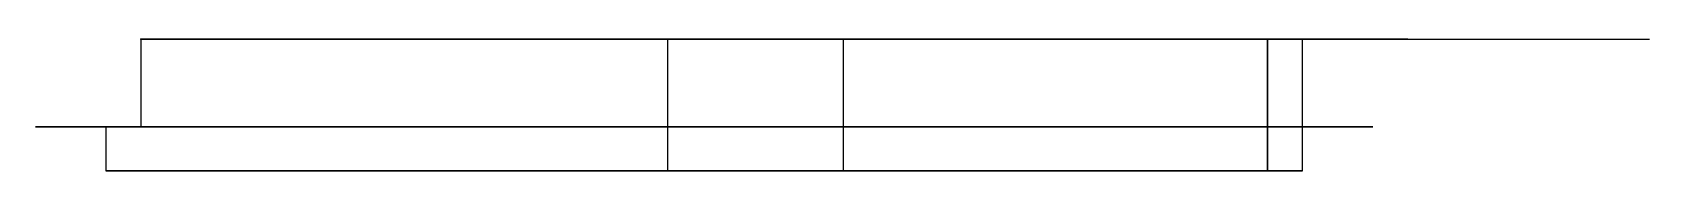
# Model space of a CAD drawing. Header units: centimetres. Extents: x -1.2 to 17.2, y 0 to 1.5.
import ezdxf

# ---------------------------------------------------------------- set-up
doc = ezdxf.new("R2010")
doc.units = ezdxf.units.CM
doc.header["$MEASUREMENT"] = 0
for name, color, linetype in [('plate_holder v4_Sketch1', 7, 'Continuous'), ('plate_holder v4_Sketch10', 7, 'Continuous'), ('plate_holder v4_Sketch11', 7, 'Continuous'), ('plate_holder v4_Sketch12', 7, 'Continuous'), ('plate_holder v4_Sketch13', 7, 'Continuous'), ('plate_holder v4_Sketch14', 7, 'Continuous'), ('plate_holder v4_Sketch15', 7, 'Continuous'), ('plate_holder v4_Sketch16', 7, 'Continuous'), ('plate_holder v4_Sketch17', 7, 'Continuous'), ('plate_holder v4_Sketch18', 7, 'Continuous'), ('plate_holder v4_Sketch19', 7, 'Continuous'), ('plate_holder v4_Sketch2', 7, 'Continuous'), ('plate_holder v4_Sketch20', 7, 'Continuous'), ('plate_holder v4_Sketch21', 7, 'Continuous'), ('plate_holder v4_Sketch22', 7, 'Continuous'), ('plate_holder v4_Sketch3', 7, 'Continuous'), ('plate_holder v4_Sketch4', 7, 'Continuous'), ('plate_holder v4_Sketch5', 7, 'Continuous'), ('plate_holder v4_Sketch6', 7, 'Continuous'), ('plate_holder v4_Sketch7', 7, 'Continuous'), ('plate_holder v4_Sketch8', 7, 'Continuous'), ('plate_holder v4_Sketch9', 7, 'Continuous')]:
    doc.layers.add(name, color=color, linetype=linetype)

msp = doc.modelspace()

# ---------------------------------------------------------------- linework, layer by layer
at = {"layer": 'plate_holder v4_Sketch1'}
for p, q in [((0, 0, -0.4), (-0.4, 0, -0.4)), ((-0.4, 0, -0.4), (-0.4, 0, 9)), ((-0.4, 0, 9), (13.225, 0, 9)), ((0, 0), (0, 0, 8.6)), ((0, 0, 8.6), (12.825, 0, 8.6)), ((12.825, 0), (0, 0)), ((0, 0), (0, 0, -0.4)), ((13.225, 0, -0.4), (0, 0, -0.4)), ((12.825, 0, 8.6), (12.825, 0)), ((13.225, 0, 9), (13.225, 0, -0.4))]:
    msp.add_line(p, q, dxfattribs=at)
msp.add_point((0, 0), dxfattribs=at)
at = {"layer": 'plate_holder v4_Sketch10'}
for p, q in [((12.825, 0.5, 8.6), (-0.4, 0.5, 8.6)), ((-0.4, 0.5, 7.8), (0, 0.5, 7.8)), ((0, 0.5, 0.8), (-0.4, 0.5, 0.8)), ((-0.4, 0.5), (13.225, 0.5)), ((13.225, 0.5, -0.4), (-0.4, 0.5, -0.4)), ((-0.4, 0.5, 1.2), (-0.4, 0.5, 7.4)), ((-0.4, 0.5, 9), (13.225, 0.5, 9)), ((0, 0.5, 7.8), (0, 0.5, 0.8)), ((0, 0.5, 9), (0, 0.5, -1.561)), ((12.825, 0.5, 7.8), (13.225, 0.5, 7.8)), ((13.225, 0.5, 8.6), (12.825, 0.5, 8.6)), ((13.225, 0.5, 0.8), (12.825, 0.5, 0.8)), ((12.825, 0.5, 0.8), (12.825, 0.5, 7.8)), ((13.225, 0.5, 7.4), (13.225, 0.5, 1.2))]:
    msp.add_line(p, q, dxfattribs=at)
at = {"layer": 'plate_holder v4_Sketch10', "extrusion": (0, 1, 0)}
for centre, radius, start, end in [((0.4, 8.2, 0.5), 0.8, 270, 90), ((0.4, 0.4, 0.5), 0.8, 270, 90), ((0.4, 8.2, 0.5), 0.4, 270, 90), ((0.4, 0.4, 0.5), 0.4, 270, 90), ((-13.225, 8.2, 0.5), 0.4, 90, 270), ((-13.225, 0.4, 0.5), 0.4, 90, 270), ((-13.225, 0.4, 0.5), 0.8, 90, 270), ((-13.225, 8.2, 0.5), 0.8, 90, 270)]:
    msp.add_arc(centre, radius, start, end, dxfattribs=at)
at = {"layer": 'plate_holder v4_Sketch10'}
msp.add_point((0, 0.5), dxfattribs=at)
at = {"layer": 'plate_holder v4_Sketch11'}
for p, q in [((13.225, 1.5, -0.4), (0, 1.5, -0.4)), ((0, 1.5, -0.4), (0, 1.5)), ((0, 1.5), (13.225, 1.5)), ((12.825, 1.5, 8.6), (0, 1.5, 8.6)), ((0, 1.5, 8.6), (0, 1.5, 9)), ((0, 1.5, 9), (13.225, 1.5, 9)), ((13.225, 1.5, 0.8), (12.825, 1.5, 0.8)), ((12.825, 1.5, 0.8), (12.825, 1.5, 7.8)), ((12.825, 1.5, 7.8), (13.225, 1.5, 7.8)), ((13.225, 1.5, 8.6), (12.825, 1.5, 8.6)), ((13.225, 1.5, 7.4), (13.225, 1.5, 1.2)), ((14.025, 1.5, 4.3), (14.025, 1.5, 8.2)), ((14.025, 1.5, 4.3), (14.025, 1.5, -0.735))]:
    msp.add_line(p, q, dxfattribs=at)
at = {"layer": 'plate_holder v4_Sketch11', "extrusion": (0, 1, 0)}
for centre, radius in [((-13.225, 8.2, 1.5), 0.8), ((-13.225, 0.4, 1.5), 0.8), ((-13.225, 0.4, 1.5), 0.4), ((-13.225, 8.2, 1.5), 0.4)]:
    msp.add_arc(centre, radius, 90, 270, dxfattribs=at)
at = {"layer": 'plate_holder v4_Sketch11'}
msp.add_point((0, 1.5), dxfattribs=at)
at = {"layer": 'plate_holder v4_Sketch12'}
for p, q in [((12.825, 0, 7.8), (12.825, 1.5, 7.8)), ((12.825, 1.5, 7.8), (12.825, 1.5, 0.8)), ((12.825, 1.5, 0.8), (12.825, 0, 0.8)), ((12.825, 1.5, 4.3), (12.825, 1.5, 3.3)), ((12.825, 1.5, 4.3), (12.825, 1.5, 5.3)), ((12.825, 1.5, 3.3), (12.825, 0, 3.3)), ((12.825, 1.5, 5.3), (12.825, 0, 5.3)), ((12.825, 0, 0.8), (12.825, 0, 7.8))]:
    msp.add_line(p, q, dxfattribs=at)
for p in [(12.825, 1.5, 4.3), (12.825, 0)]:
    msp.add_point(p, dxfattribs=at)
at = {"layer": 'plate_holder v4_Sketch13'}
for p, q in [((12.825, 1.5, 8.6), (0, 1.5, 8.6)), ((0, 1.5, 8.6), (0, 1.5, 9)), ((0, 1.5, 9), (13.225, 1.5, 9)), ((13.225, 1.5, -0.4), (0, 1.5, -0.4)), ((0, 1.5, -0.4), (0, 1.5)), ((0, 1.5), (13.225, 1.5)), ((7, 1.5, -1.6), (5.5, 1.5, -1.6)), ((5.5, 1.5, -1.6), (5.5, 1.5)), ((7, 1.5, -1.6), (8.5, 1.5, -1.6)), ((8.5, 1.5, -1.6), (8.5, 1.5)), ((13.025, 1.5, 5.3), (12.825, 1.5, 5.3)), ((12.825, 1.5, 5.3), (12.825, 1.5, 7.8)), ((12.825, 1.5, 7.8), (13.225, 1.5, 7.8)), ((13.225, 1.5, 8.6), (12.825, 1.5, 8.6)), ((13.225, 1.5, 0.8), (12.825, 1.5, 0.8)), ((12.825, 1.5, 0.8), (12.825, 1.5, 3.3)), ((12.825, 1.5, 3.3), (13.025, 1.5, 3.3)), ((13.025, 1.5, 3.3), (13.025, 1.5, 5.3)), ((14.025, 1.5, 8.2), (14.025, 1.5, 4.3)), ((14.025, 1.5, 4.3), (14.025, 1.5, 0.4))]:
    msp.add_line(p, q, dxfattribs=at)
at = {"layer": 'plate_holder v4_Sketch13', "extrusion": (0, 1, 0)}
for centre, radius, start, end in [((-13.225, 8.2, 1.5), 0.4, 90, 270), ((-13.225, 8.2, 1.5), 0.8, 90, 180), ((-13.225, 0.4, 1.5), 0.8, 180.0006, 270), ((-13.225, 0.4, 1.5), 0.4, 90, 270)]:
    msp.add_arc(centre, radius, start, end, dxfattribs=at)
at = {"layer": 'plate_holder v4_Sketch13'}
msp.add_point((0, 1.5), dxfattribs=at)
at = {"layer": 'plate_holder v4_Sketch14'}
for p, q in [((13.225, 1.5), (0, 1.5)), ((0, 1.5), (0, 0.5)), ((7, 1.5), (6, 1.5)), ((6, 0), (6, 1.5)), ((8, 1.5), (7, 1.5)), ((8, 0), (8, 1.5)), ((13.225, 0), (13.225, 1.5)), ((0, 0.5), (-0.4, 0.5)), ((-0.4, 0.5), (-0.4, 0)), ((-0.4, 0), (13.225, 0)), ((6, 0), (8, 0))]:
    msp.add_line(p, q, dxfattribs=at)
msp.add_point((0, 0), dxfattribs=at)
at = {"layer": 'plate_holder v4_Sketch15'}
for p, q in [((12.825, 1.5, 8.6), (0, 1.5, 8.6)), ((0, 1.5, 8.6), (0, 1.5, 9)), ((0, 1.5, 9), (13.225, 1.5, 9)), ((5.5, 1.5, -0.4), (0, 1.5, -0.4)), ((0, 1.5, -0.4), (0, 1.5)), ((0, 1.5), (6, 1.5)), ((0, 1.5, 8.6), (1, 1.5, 8.6)), ((1, 1.5, 8.6), (1, 1.5, 9)), ((8.5, 1.5, -1.6), (5.5, 1.5, -1.6)), ((5.5, 1.5, -1.6), (5.5, 1.5, -0.4)), ((6, 1.5), (6, 1.5, -0.2)), ((6, 1.5, -0.2), (8, 1.5, -0.2)), ((8, 1.5, -0.2), (8, 1.5)), ((8, 1.5), (13.225, 1.5)), ((13.225, 1.5, -0.4), (8.5, 1.5, -0.4)), ((8.5, 1.5, -0.4), (8.5, 1.5, -1.6)), ((13.225, 1.5, 0.8), (12.825, 1.5, 0.8)), ((12.825, 1.5, 0.8), (12.825, 1.5, 3.3)), ((12.825, 1.5, 3.3), (13.025, 1.5, 3.3)), ((13.025, 1.5, 5.3), (12.825, 1.5, 5.3)), ((12.825, 1.5, 5.3), (12.825, 1.5, 7.8)), ((12.825, 1.5, 7.8), (13.225, 1.5, 7.8)), ((13.225, 1.5, 8.6), (12.825, 1.5, 8.6)), ((13.025, 1.5, 3.3), (13.025, 1.5, 5.3)), ((14.025, 1.5, 8.2), (14.025, 1.5, 4.3)), ((14.025, 1.5, 4.3), (14.025, 1.5, 0.4))]:
    msp.add_line(p, q, dxfattribs=at)
at = {"layer": 'plate_holder v4_Sketch15', "extrusion": (0, 1, 0)}
for centre, radius, start, end in [((-13.225, 0.4, 1.5), 0.4, 90, 270), ((-13.225, 8.2, 1.5), 0.4, 90, 270), ((-13.225, 8.2, 1.5), 0.8, 90, 180), ((-13.225, 0.4, 1.5), 0.8, 180.0006, 270)]:
    msp.add_arc(centre, radius, start, end, dxfattribs=at)
at = {"layer": 'plate_holder v4_Sketch15'}
msp.add_point((0, 1.5), dxfattribs=at)
at = {"layer": 'plate_holder v4_Sketch16'}
for p, q in [((0, 0.5, -0.4), (-0.4, 0.5, -0.4)), ((-0.4, 0.5, 1.2), (-0.4, 0.5, 7.4)), ((-0.4, 0.5, 9), (1, 0.5, 9)), ((1, 0.5, 8.6), (-0.4, 0.5, 8.6)), ((-0.4, 0.5, 7.8), (0, 0.5, 7.8)), ((0, 0.5, 0.8), (-0.4, 0.5, 0.8)), ((-0.4, 0.5), (0, 0.5)), ((-0.4, 0.5, 7.4), (0, 0.5, 7.4)), ((-0.4, 0.5, 1.2), (0, 0.5, 1.2)), ((0, 0.5), (0, 0.5, -0.4)), ((0, 0.5, 7.8), (0, 0.5, 0.8)), ((1, 0.5, 9), (1, 0.5, 8.6))]:
    msp.add_line(p, q, dxfattribs=at)
at = {"layer": 'plate_holder v4_Sketch16', "extrusion": (0, 1, 0)}
for centre, radius in [((0.4, 8.2, 0.5), 0.8), ((0.4, 0.4, 0.5), 0.8), ((0.4, 8.2, 0.5), 0.4), ((0.4, 0.4, 0.5), 0.4)]:
    msp.add_arc(centre, radius, 270, 90, dxfattribs=at)
at = {"layer": 'plate_holder v4_Sketch16'}
msp.add_point((0, 0.5), dxfattribs=at)
at = {"layer": 'plate_holder v4_Sketch17'}
for p, q in [((5.5, 1.5, -0.4), (0, 1.5, -0.4)), ((0, 1.5, -0.4), (0, 1.5)), ((0, 1.5), (6, 1.5)), ((0, 1.5, -0.4), (1, 1.5, -0.4)), ((1, 1.5, 8.6), (1, 1.5, 9)), ((1, 1.5, 9), (13.225, 1.5, 9)), ((12.825, 1.5, 8.6), (1, 1.5, 8.6)), ((1, 1.5, -0.4), (1, 1.5)), ((8.5, 1.5, -1.6), (5.5, 1.5, -1.6)), ((5.5, 1.5, -1.6), (5.5, 1.5, -0.4)), ((6, 1.5), (6, 1.5, -0.2)), ((6, 1.5, -0.2), (8, 1.5, -0.2)), ((8, 1.5, -0.2), (8, 1.5)), ((8, 1.5), (13.225, 1.5)), ((13.225, 1.5, -0.4), (8.5, 1.5, -0.4)), ((8.5, 1.5, -0.4), (8.5, 1.5, -1.6)), ((13.225, 1.5, 0.8), (12.825, 1.5, 0.8)), ((12.825, 1.5, 0.8), (12.825, 1.5, 3.3)), ((12.825, 1.5, 3.3), (13.025, 1.5, 3.3)), ((13.025, 1.5, 5.3), (12.825, 1.5, 5.3)), ((12.825, 1.5, 5.3), (12.825, 1.5, 7.8)), ((12.825, 1.5, 7.8), (13.225, 1.5, 7.8)), ((13.225, 1.5, 8.6), (12.825, 1.5, 8.6)), ((13.025, 1.5, 3.3), (13.025, 1.5, 5.3)), ((14.025, 1.5, 8.2), (14.025, 1.5, 4.3)), ((14.025, 1.5, 4.3), (14.025, 1.5, 0.4))]:
    msp.add_line(p, q, dxfattribs=at)
at = {"layer": 'plate_holder v4_Sketch17', "extrusion": (0, 1, 0)}
for centre, radius, start, end in [((-13.225, 8.2, 1.5), 0.8, 90, 180), ((-13.225, 0.4, 1.5), 0.8, 180.0006, 270), ((-13.225, 0.4, 1.5), 0.4, 90, 270), ((-13.225, 8.2, 1.5), 0.4, 90, 270)]:
    msp.add_arc(centre, radius, start, end, dxfattribs=at)
at = {"layer": 'plate_holder v4_Sketch17'}
msp.add_point((0, 1.5), dxfattribs=at)
at = {"layer": 'plate_holder v4_Sketch18'}
for p, q in [((12.825, 1.5, 8.6), (2, 1.5, 8.6)), ((2, 1.5, 8.6), (2, 1.5, 9)), ((2, 1.5, 9), (13.225, 1.5, 9)), ((5.5, 1.5, -0.4), (2, 1.5, -0.4)), ((2, 1.5, -0.4), (2, 1.5)), ((2, 1.5), (6, 1.5)), ((8.5, 1.5, -1.6), (5.5, 1.5, -1.6)), ((5.5, 1.5, -1.6), (5.5, 1.5, -0.4)), ((6, 1.5), (6, 1.5, -0.3)), ((6, 1.5, -0.3), (8, 1.5, -0.3)), ((7, 1.5, -0.3), (7, 1.5, -1)), ((7, 1.5, -1), (7.7, 1.5, -1)), ((8, 1.5, -0.3), (8, 1.5)), ((8, 1.5), (13.225, 1.5)), ((13.225, 1.5, -0.4), (8.5, 1.5, -0.4)), ((8.5, 1.5, -0.4), (8.5, 1.5, -1.6)), ((12.825, 1.5, 3.3), (13.125, 1.5, 3.3)), ((13.125, 1.5, 5.3), (12.825, 1.5, 5.3)), ((12.825, 1.5, 5.3), (12.825, 1.5, 7.8)), ((12.825, 1.5, 7.8), (13.225, 1.5, 7.8)), ((13.225, 1.5, 8.6), (12.825, 1.5, 8.6)), ((13.225, 1.5, 0.8), (12.825, 1.5, 0.8)), ((12.825, 1.5, 0.8), (12.825, 1.5, 3.3)), ((13.125, 1.5, 3.3), (13.125, 1.5, 5.3)), ((14.025, 1.5, 8.2), (14.025, 1.5, 4.3)), ((14.025, 1.5, 4.3), (14.025, 1.5, 0.4))]:
    msp.add_line(p, q, dxfattribs=at)
at = {"layer": 'plate_holder v4_Sketch18', "extrusion": (0, 1, 0)}
for centre, radius, start, end in [((-13.225, 8.2, 1.5), 0.4, 90, 270), ((-13.225, 8.2, 1.5), 0.8, 90, 180), ((-13.225, 0.4, 1.5), 0.8, 180.0006, 270), ((-13.225, 0.4, 1.5), 0.4, 90, 270)]:
    msp.add_arc(centre, radius, start, end, dxfattribs=at)
at = {"layer": 'plate_holder v4_Sketch18'}
msp.add_point((0, 1.5), dxfattribs=at)
at = {"layer": 'plate_holder v4_Sketch19'}
for p, q in [((12.825, 1.5, 8.6), (2, 1.5, 8.6)), ((2, 1.5, 8.6), (2, 1.5, 9)), ((2, 1.5, 9), (13.225, 1.5, 9)), ((5.5, 1.5, -0.4), (2, 1.5, -0.4)), ((2, 1.5, -0.4), (2, 1.5)), ((2, 1.5), (6, 1.5)), ((8.5, 1.5, -1.6), (5.5, 1.5, -1.6)), ((5.5, 1.5, -1.6), (5.5, 1.5, -0.4)), ((6, 1.5), (6, 1.5, -0.3)), ((6, 1.5, -0.3), (8, 1.5, -0.3)), ((7, 1.5, -1), (6.3, 1.5, -1)), ((8, 1.5, -0.3), (8, 1.5)), ((8, 1.5), (13.225, 1.5)), ((13.225, 1.5, -0.4), (8.5, 1.5, -0.4)), ((8.5, 1.5, -0.4), (8.5, 1.5, -1.6)), ((12.825, 1.5, 3.3), (13.125, 1.5, 3.3)), ((13.125, 1.5, 5.3), (12.825, 1.5, 5.3)), ((12.825, 1.5, 5.3), (12.825, 1.5, 7.8)), ((12.825, 1.5, 7.8), (13.225, 1.5, 7.8)), ((13.225, 1.5, 8.6), (12.825, 1.5, 8.6)), ((13.225, 1.5, 0.8), (12.825, 1.5, 0.8)), ((12.825, 1.5, 0.8), (12.825, 1.5, 3.3)), ((13.125, 1.5, 3.3), (13.125, 1.5, 5.3)), ((14.025, 1.5, 8.2), (14.025, 1.5, 4.3)), ((14.025, 1.5, 4.3), (14.025, 1.5, 0.4))]:
    msp.add_line(p, q, dxfattribs=at)
at = {"layer": 'plate_holder v4_Sketch19', "extrusion": (0, 1, 0)}
msp.add_circle((-7.7, -1, 1.5), 0.175, dxfattribs=at)
for centre, radius, start, end in [((-13.225, 8.2, 1.5), 0.4, 90, 270), ((-13.225, 8.2, 1.5), 0.8, 90, 180), ((-13.225, 0.4, 1.5), 0.8, 180.0006, 270), ((-13.225, 0.4, 1.5), 0.4, 90, 270)]:
    msp.add_arc(centre, radius, start, end, dxfattribs=at)
at = {"layer": 'plate_holder v4_Sketch19'}
msp.add_point((0, 1.5), dxfattribs=at)
at = {"layer": 'plate_holder v4_Sketch2'}
for p, q in [((-0.4, 0.5, 8.2), (-0.8, 0.5, 8.2)), ((13.225, 0.5, -0.4), (-0.4, 0.5, -0.4)), ((-0.4, 0.5, -0.4), (-0.4, 0.5, 9)), ((-0.4, 0.5, 9), (13.225, 0.5, 9)), ((-0.4, 0.5, 9), (-0.4, 0.5, 8.6)), ((-0.4, 0.5, 7.4), (-0.4, 0.5, 7.8)), ((0, 0.5), (12.825, 0.5)), ((12.825, 0.5, 8.6), (0, 0.5, 8.6)), ((0, 0.5, 8.6), (0, 0.5)), ((12.825, 0.5), (12.825, 0.5, 8.6)), ((13.225, 0.5, 9), (13.225, 0.5, -0.4))]:
    msp.add_line(p, q, dxfattribs=at)
at = {"layer": 'plate_holder v4_Sketch2', "extrusion": (0, 1, 0)}
for radius in [0.8, 0.4]:
    msp.add_arc((0.4, 8.2, 0.5), radius, 270, 90, dxfattribs=at)
at = {"layer": 'plate_holder v4_Sketch2'}
msp.add_point((0, 0.5), dxfattribs=at)
at = {"layer": 'plate_holder v4_Sketch20'}
for p, q in [((12.825, 1.5, 8.6), (2, 1.5, 8.6)), ((2, 1.5, 8.6), (2, 1.5, 9)), ((2, 1.5, 9), (13.225, 1.5, 9)), ((5.5, 1.5, -0.4), (2, 1.5, -0.4)), ((2, 1.5, -0.4), (2, 1.5)), ((2, 1.5), (6, 1.5)), ((8.5, 1.5, -1.6), (5.5, 1.5, -1.6)), ((5.5, 1.5, -1.6), (5.5, 1.5, -0.4)), ((6, 1.5), (6, 1.5, -0.3)), ((6, 1.5, -0.3), (8, 1.5, -0.3)), ((8, 1.5, -0.3), (8, 1.5)), ((8, 1.5), (13.225, 1.5)), ((13.225, 1.5, -0.4), (8.5, 1.5, -0.4)), ((8.5, 1.5, -0.4), (8.5, 1.5, -1.6)), ((12.825, 1.5, 3.3), (13.125, 1.5, 3.3)), ((13.125, 1.5, 5.3), (12.825, 1.5, 5.3)), ((12.825, 1.5, 5.3), (12.825, 1.5, 7.8)), ((12.825, 1.5, 7.8), (13.225, 1.5, 7.8)), ((13.225, 1.5, 8.6), (12.825, 1.5, 8.6)), ((13.225, 1.5, 0.8), (12.825, 1.5, 0.8)), ((12.825, 1.5, 0.8), (12.825, 1.5, 3.3)), ((13.125, 1.5, 3.3), (13.125, 1.5, 5.3)), ((13.225, 1.5, -0.4), (16.5, 1.5, -0.4)), ((13.225, 1.5, 9), (17.177, 1.5, 9)), ((14.025, 1.5, 8.2), (14.025, 1.5, 4.3)), ((14.025, 1.5, 4.3), (14.025, 1.5, 0.4)), ((14.425, 1.5, 4.3), (14.425, 1.5, -1.419)), ((14.425, 1.5, -1.419), (14.425, 1.5, 4.3)), ((14.425, 1.5, 4.3), (14.425, 1.5, 9.095))]:
    msp.add_line(p, q, dxfattribs=at)
at = {"layer": 'plate_holder v4_Sketch20', "extrusion": (0, 1, 0)}
for centre in [(-6.3, -1, 1.5), (-7.7, -1, 1.5)]:
    msp.add_circle(centre, 0.175, dxfattribs=at)
for centre, radius, start, end in [((-13.225, 8.2, 1.5), 0.4, 90, 270), ((-13.225, 8.2, 1.5), 0.8, 90, 180), ((-13.225, 0.4, 1.5), 0.8, 180.0006, 270), ((-13.225, 0.4, 1.5), 0.4, 90, 270)]:
    msp.add_arc(centre, radius, start, end, dxfattribs=at)
at = {"layer": 'plate_holder v4_Sketch20'}
msp.add_point((0, 1.5), dxfattribs=at)
at = {"layer": 'plate_holder v4_Sketch21'}
for p, q in [((12.825, 1.5, 8.6), (2, 1.5, 8.6)), ((2, 1.5, 8.6), (2, 1.5, 9)), ((2, 1.5, 9), (14.425, 1.5, 9)), ((5.5, 1.5, -0.4), (2, 1.5, -0.4)), ((2, 1.5, -0.4), (2, 1.5)), ((2, 1.5), (6, 1.5)), ((8.5, 1.5, -1.6), (5.5, 1.5, -1.6)), ((5.5, 1.5, -1.6), (5.5, 1.5, -0.4)), ((6, 1.5), (6, 1.5, -0.3)), ((6, 1.5, -0.3), (8, 1.5, -0.3)), ((8, 1.5, -0.3), (8, 1.5)), ((8, 1.5), (13.225, 1.5)), ((14.425, 1.5, -0.4), (8.5, 1.5, -0.4)), ((8.5, 1.5, -0.4), (8.5, 1.5, -1.6)), ((12.825, 1.5, 3.3), (13.125, 1.5, 3.3)), ((13.125, 1.5, 5.3), (12.825, 1.5, 5.3)), ((12.825, 1.5, 5.3), (12.825, 1.5, 7.8)), ((12.825, 1.5, 7.8), (13.225, 1.5, 7.8)), ((13.225, 1.5, 8.6), (12.825, 1.5, 8.6)), ((13.225, 1.5, 0.8), (12.825, 1.5, 0.8)), ((12.825, 1.5, 0.8), (12.825, 1.5, 3.3)), ((13.125, 1.5, 3.3), (13.125, 1.5, 5.3)), ((13.125, 1.5, 4.3), (13.825, 1.5, 4.3)), ((13.825, 1.5, 4.3), (13.825, 1.5, 5)), ((14.425, 1.5, 9), (14.425, 1.5, 4.3)), ((14.425, 1.5, 4.3), (14.425, 1.5, -0.4))]:
    msp.add_line(p, q, dxfattribs=at)
at = {"layer": 'plate_holder v4_Sketch21', "extrusion": (0, 1, 0)}
for centre in [(-6.3, -1, 1.5), (-7.7, -1, 1.5)]:
    msp.add_circle(centre, 0.175, dxfattribs=at)
for centre in [(-13.225, 8.2, 1.5), (-13.225, 0.4, 1.5)]:
    msp.add_arc(centre, 0.4, 90, 270, dxfattribs=at)
at = {"layer": 'plate_holder v4_Sketch21'}
msp.add_point((0, 1.5), dxfattribs=at)
at = {"layer": 'plate_holder v4_Sketch22'}
for p, q in [((12.825, 1.5, 8.6), (2, 1.5, 8.6)), ((2, 1.5, 8.6), (2, 1.5, 9)), ((2, 1.5, 9), (14.425, 1.5, 9)), ((5.5, 1.5, -0.4), (2, 1.5, -0.4)), ((2, 1.5, -0.4), (2, 1.5)), ((2, 1.5), (6, 1.5)), ((8.5, 1.5, -1.6), (5.5, 1.5, -1.6)), ((5.5, 1.5, -1.6), (5.5, 1.5, -0.4)), ((6, 1.5), (6, 1.5, -0.3)), ((6, 1.5, -0.3), (8, 1.5, -0.3)), ((8, 1.5, -0.3), (8, 1.5)), ((8, 1.5), (13.225, 1.5)), ((14.425, 1.5, -0.4), (8.5, 1.5, -0.4)), ((8.5, 1.5, -0.4), (8.5, 1.5, -1.6)), ((12.825, 1.5, 3.3), (13.125, 1.5, 3.3)), ((13.125, 1.5, 5.3), (12.825, 1.5, 5.3)), ((12.825, 1.5, 5.3), (12.825, 1.5, 7.8)), ((12.825, 1.5, 7.8), (13.225, 1.5, 7.8)), ((13.225, 1.5, 8.6), (12.825, 1.5, 8.6)), ((13.225, 1.5, 0.8), (12.825, 1.5, 0.8)), ((12.825, 1.5, 0.8), (12.825, 1.5, 3.3)), ((13.125, 1.5, 3.3), (13.125, 1.5, 5.3)), ((13.825, 1.5, 5), (13.825, 1.5, 3.6)), ((14.425, 1.5, 9), (14.425, 1.5, 4.3)), ((14.425, 1.5, 4.3), (14.425, 1.5, -0.4))]:
    msp.add_line(p, q, dxfattribs=at)
at = {"layer": 'plate_holder v4_Sketch22', "extrusion": (0, 1, 0)}
for centre in [(-6.3, -1, 1.5), (-7.7, -1, 1.5), (-13.825, 5, 1.5)]:
    msp.add_circle(centre, 0.175, dxfattribs=at)
for centre in [(-13.225, 8.2, 1.5), (-13.225, 0.4, 1.5)]:
    msp.add_arc(centre, 0.4, 90, 270, dxfattribs=at)
at = {"layer": 'plate_holder v4_Sketch22'}
msp.add_point((0, 1.5), dxfattribs=at)
at = {"layer": 'plate_holder v4_Sketch3'}
for p, q in [((-0.4, 0.5, 9), (13.225, 0.5, 9)), ((13.225, 0.5, -0.4), (-0.4, 0.5, -0.4)), ((-0.4, 0.5, -0.4), (-0.4, 0.5, 7.4)), ((-0.4, 0.5, 7.8), (-0.4, 0.5, 8.6)), ((-0.4, 0.5, 8.6), (0, 0.5, 8.6)), ((-0.4, 0.5, 7.8), (0, 0.5, 7.8)), ((0, 0.5), (12.825, 0.5)), ((12.825, 0.5, 8.6), (0, 0.5, 8.6)), ((0, 0.5, 8.6), (0, 0.5)), ((12.825, 0.5), (12.825, 0.5, 8.6)), ((13.225, 0.5, 9), (13.225, 0.5, -0.4))]:
    msp.add_line(p, q, dxfattribs=at)
at = {"layer": 'plate_holder v4_Sketch3', "extrusion": (0, 1, 0)}
for radius in [0.8, 0.4]:
    msp.add_arc((0.4, 8.2, 0.5), radius, 270, 90, dxfattribs=at)
at = {"layer": 'plate_holder v4_Sketch3'}
msp.add_point((0, 0.5), dxfattribs=at)
at = {"layer": 'plate_holder v4_Sketch4'}
for p, q in [((-0.4, 0.5, 7.8), (0, 0.5, 7.8)), ((12.825, 0.5, 8.6), (-0.4, 0.5, 8.6)), ((-0.4, 0.5, 9), (13.225, 0.5, 9)), ((13.225, 0.5, -0.4), (-0.4, 0.5, -0.4)), ((-0.4, 0.5, -0.4), (-0.4, 0.5, 7.4)), ((-0.4, 0.5, -0.4), (-0.4, 0.5)), ((-0.4, 0.5, -0.4), (-0.4, 0.5, 1.2)), ((-0.4, 0.5, -0.4), (-0.4, 0.5, 0.8)), ((-0.4, 0.5, -0.4), (-0.4, 0.5, 0.4)), ((0, 0.5, 7.8), (0, 0.5)), ((0, 0.5), (12.825, 0.5)), ((12.825, 0.5), (12.825, 0.5, 8.6)), ((13.225, 0.5, 9), (13.225, 0.5, -0.4))]:
    msp.add_line(p, q, dxfattribs=at)
at = {"layer": 'plate_holder v4_Sketch4', "extrusion": (0, 1, 0)}
for centre, radius in [((0.4, 8.2, 0.5), 0.8), ((0.4, 0.4, 0.5), 0.8), ((0.4, 8.2, 0.5), 0.4), ((0.4, 0.4, 0.5), 0.4)]:
    msp.add_arc(centre, radius, 270, 90, dxfattribs=at)
at = {"layer": 'plate_holder v4_Sketch4'}
msp.add_point((0, 0.5), dxfattribs=at)
at = {"layer": 'plate_holder v4_Sketch5'}
for p, q in [((-0.4, 0.5, 1.2), (-0.4, 0.5, 7.4)), ((-0.4, 0.5, 9), (13.225, 0.5, 9)), ((13.225, 0.5, -0.4), (-0.4, 0.5, -0.4)), ((-0.4, 0.5, 7.8), (0, 0.5, 7.8)), ((12.825, 0.5, 8.6), (-0.4, 0.5, 8.6)), ((-0.4, 0.5), (-0.4, 0.5, 0.8)), ((-0.4, 0.5), (0, 0.5)), ((-0.4, 0.5, 0.8), (0, 0.5, 0.8)), ((0, 0.5, 7.8), (0, 0.5)), ((0, 0.5), (12.825, 0.5)), ((12.825, 0.5), (12.825, 0.5, 8.6)), ((13.225, 0.5, 9), (13.225, 0.5, -0.4))]:
    msp.add_line(p, q, dxfattribs=at)
at = {"layer": 'plate_holder v4_Sketch5', "extrusion": (0, 1, 0)}
for centre, radius in [((0.4, 8.2, 0.5), 0.8), ((0.4, 0.4, 0.5), 0.8), ((0.4, 8.2, 0.5), 0.4), ((0.4, 0.4, 0.5), 0.4)]:
    msp.add_arc(centre, radius, 270, 90, dxfattribs=at)
at = {"layer": 'plate_holder v4_Sketch5'}
msp.add_point((0, 0.5), dxfattribs=at)
at = {"layer": 'plate_holder v4_Sketch6'}
for p, q in [((0, 0.5, 0.8), (-0.4, 0.5, 0.8)), ((-0.4, 0.5), (12.825, 0.5)), ((12.825, 0.5, 8.6), (-0.4, 0.5, 8.6)), ((-0.4, 0.5, 7.8), (0, 0.5, 7.8)), ((-0.4, 0.5, 1.2), (-0.4, 0.5, 7.4)), ((-0.4, 0.5, 9), (13.225, 0.5, 9)), ((13.225, 0.5, -0.4), (-0.4, 0.5, -0.4)), ((0, 0.5, 7.8), (0, 0.5, 0.8)), ((12.825, 0.5), (12.825, 0.5, 8.6)), ((13.225, 0.5, 9), (13.225, 0.5, -0.4)), ((13.225, 0.5, -0.4), (13.225, 0.5)), ((13.225, 0.5), (13.225, 0.5, 0.4)), ((13.225, 0.5, -0.4), (13.225, 0.5, 0.8)), ((13.225, 0.5, -0.4), (13.225, 0.5, 1.2)), ((13.225, 0.5, 0.4), (13.625, 0.5, 0.4))]:
    msp.add_line(p, q, dxfattribs=at)
at = {"layer": 'plate_holder v4_Sketch6', "extrusion": (0, 1, 0)}
for centre, radius, start, end in [((0.4, 8.2, 0.5), 0.8, 270, 90), ((0.4, 0.4, 0.5), 0.8, 270, 90), ((0.4, 8.2, 0.5), 0.4, 270, 90), ((0.4, 0.4, 0.5), 0.4, 270, 90), ((-13.225, 0.4, 0.5), 0.8, 90, 270), ((-13.225, 0.4, 0.5), 0.4, 90, 270)]:
    msp.add_arc(centre, radius, start, end, dxfattribs=at)
at = {"layer": 'plate_holder v4_Sketch6'}
msp.add_point((0, 0.5), dxfattribs=at)
at = {"layer": 'plate_holder v4_Sketch7'}
for p, q in [((13.225, 0.5, -0.4), (-0.4, 0.5, -0.4)), ((-0.4, 0.5, 1.2), (-0.4, 0.5, 7.4)), ((-0.4, 0.5, 9), (13.225, 0.5, 9)), ((0, 0.5, 0.8), (-0.4, 0.5, 0.8)), ((-0.4, 0.5), (12.825, 0.5)), ((12.825, 0.5, 8.6), (-0.4, 0.5, 8.6)), ((-0.4, 0.5, 7.8), (0, 0.5, 7.8)), ((0, 0.5, 7.8), (0, 0.5, 0.8)), ((13.225, 0.5, 0.8), (12.8, 0.5, 0.8)), ((12.825, 0.5), (12.825, 0.5, 8.6)), ((13.225, 0.5), (12.825, 0.5)), ((13.225, 0.5, 9), (13.225, 0.5, 1.2)), ((13.225, 0.5, 0.8), (13.225, 0.5))]:
    msp.add_line(p, q, dxfattribs=at)
at = {"layer": 'plate_holder v4_Sketch7', "extrusion": (0, 1, 0)}
for centre, radius, start, end in [((0.4, 8.2, 0.5), 0.8, 270, 90), ((0.4, 0.4, 0.5), 0.8, 270, 90), ((0.4, 8.2, 0.5), 0.4, 270, 90), ((0.4, 0.4, 0.5), 0.4, 270, 90), ((-13.225, 0.4, 0.5), 0.8, 90, 270), ((-13.225, 0.4, 0.5), 0.4, 90, 270)]:
    msp.add_arc(centre, radius, start, end, dxfattribs=at)
at = {"layer": 'plate_holder v4_Sketch7'}
msp.add_point((0, 0.5), dxfattribs=at)
at = {"layer": 'plate_holder v4_Sketch8'}
for p, q in [((12.825, 0.5, 8.6), (-0.4, 0.5, 8.6)), ((-0.4, 0.5, 7.8), (0, 0.5, 7.8)), ((0, 0.5, 0.8), (-0.4, 0.5, 0.8)), ((-0.4, 0.5), (13.225, 0.5)), ((13.225, 0.5, -0.4), (-0.4, 0.5, -0.4)), ((-0.4, 0.5, 1.2), (-0.4, 0.5, 7.4)), ((-0.4, 0.5, 9), (13.225, 0.5, 9)), ((0, 0.5, 7.8), (0, 0.5, 0.8)), ((13.225, 0.5, 0.8), (12.825, 0.5, 0.8)), ((12.825, 0.5, 0.8), (12.825, 0.5, 8.6)), ((13.225, 0.5, 9), (13.225, 0.5, 1.2)), ((13.225, 0.5, 9), (13.225, 0.5, 8.6)), ((13.225, 0.5, 9), (13.225, 0.5, 8.2)), ((13.225, 0.5, 9), (13.225, 0.5, 7.8)), ((13.225, 0.5, 9), (13.225, 0.5, 7.4)), ((13.225, 0.5, 8.2), (13.625, 0.5, 8.2))]:
    msp.add_line(p, q, dxfattribs=at)
at = {"layer": 'plate_holder v4_Sketch8', "extrusion": (0, 1, 0)}
for centre, radius, start, end in [((0.4, 8.2, 0.5), 0.8, 270, 90), ((0.4, 0.4, 0.5), 0.8, 270, 90), ((0.4, 8.2, 0.5), 0.4, 270, 90), ((0.4, 0.4, 0.5), 0.4, 270, 90), ((-13.225, 0.4, 0.5), 0.4, 90, 270), ((-13.225, 0.4, 0.5), 0.8, 90, 270), ((-13.225, 8.2, 0.5), 0.8, 90, 270), ((-13.225, 8.2, 0.5), 0.4, 90, 270)]:
    msp.add_arc(centre, radius, start, end, dxfattribs=at)
at = {"layer": 'plate_holder v4_Sketch8'}
msp.add_point((0, 0.5), dxfattribs=at)
at = {"layer": 'plate_holder v4_Sketch9'}
for p, q in [((13.225, 0.5, -0.4), (-0.4, 0.5, -0.4)), ((-0.4, 0.5, 1.2), (-0.4, 0.5, 7.4)), ((-0.4, 0.5, 9), (13.225, 0.5, 9)), ((12.825, 0.5, 8.6), (-0.4, 0.5, 8.6)), ((-0.4, 0.5, 7.8), (0, 0.5, 7.8)), ((0, 0.5, 0.8), (-0.4, 0.5, 0.8)), ((-0.4, 0.5), (13.225, 0.5)), ((0, 0.5, 7.8), (0, 0.5, 0.8)), ((13.225, 0.5, 7.8), (12.8, 0.5, 7.8)), ((13.225, 0.5, 0.8), (12.825, 0.5, 0.8)), ((12.825, 0.5, 0.8), (12.825, 0.5, 8.6)), ((13.225, 0.5, 8.6), (12.825, 0.5, 8.6)), ((13.225, 0.5, 7.4), (13.225, 0.5, 1.2)), ((13.225, 0.5, 8.6), (13.225, 0.5, 7.8))]:
    msp.add_line(p, q, dxfattribs=at)
at = {"layer": 'plate_holder v4_Sketch9', "extrusion": (0, 1, 0)}
for centre, radius, start, end in [((0.4, 8.2, 0.5), 0.8, 270, 90), ((0.4, 0.4, 0.5), 0.8, 270, 90), ((0.4, 8.2, 0.5), 0.4, 270, 90), ((0.4, 0.4, 0.5), 0.4, 270, 90), ((-13.225, 0.4, 0.5), 0.8, 90, 270), ((-13.225, 8.2, 0.5), 0.8, 90, 270), ((-13.225, 0.4, 0.5), 0.4, 90, 270), ((-13.225, 8.2, 0.5), 0.4, 90, 270)]:
    msp.add_arc(centre, radius, start, end, dxfattribs=at)
at = {"layer": 'plate_holder v4_Sketch9'}
msp.add_point((0, 0.5), dxfattribs=at)

doc.saveas('drawing.dxf')
